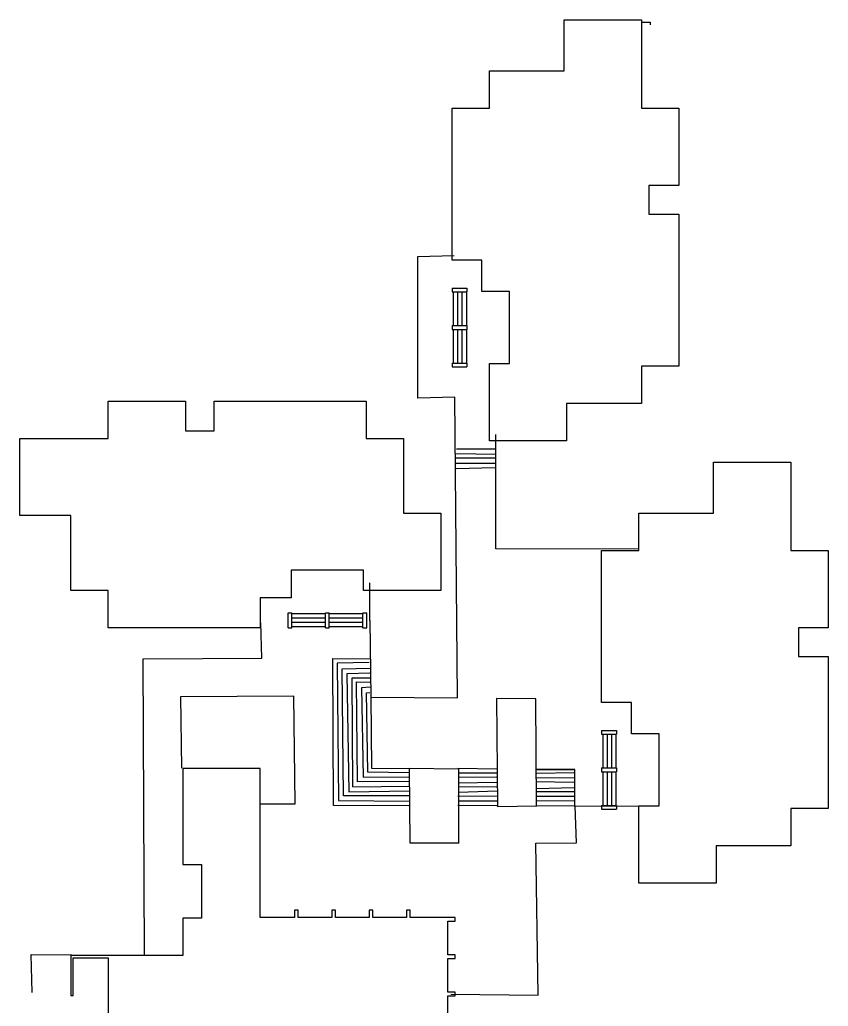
# Model space of a CAD drawing. Header units: inches. Extents: x -168 to 3268, y -1256 to 4808.
# Drawn here: x -168 to 2428, y 1641 to 4808 of the extents above; entities that cross this region are included whole.
import ezdxf

# ---------------------------------------------------------------- set-up
doc = ezdxf.new("R2010")
doc.units = ezdxf.units.IN
doc.header["$LTSCALE"] = 100
doc.header["$MEASUREMENT"] = 0
doc.layers.add('A-SITE', color=3, linetype='CONTINUOUS')
doc.layers.add('A-WALL', color=5, linetype='CONTINUOUS')

msp = doc.modelspace()

# ---------------------------------------------------------------- linework, layer by layer
at = {"layer": 'A-SITE'}
for p, q in [((1110, 4048), (1227, 4051)), ((1110, 3593), (1110, 4048)), ((1220, 3946), (1268, 3946)), ((1220, 3946), (1220, 3934)), ((1220, 3934), (1268, 3934)), ((1224, 3934), (1224, 3826)), ((1238, 3934), (1238, 3826)), ((1252, 3934), (1252, 3826)), ((1266, 3934), (1266, 3826)), ((1268, 3946), (1268, 3934)), ((1220, 3826), (1220, 3814)), ((1220, 3826), (1268, 3826)), ((1220, 3814), (1268, 3814)), ((1224, 3814), (1224, 3706)), ((1238, 3814), (1238, 3706)), ((1252, 3814), (1252, 3706)), ((1266, 3814), (1266, 3706)), ((1268, 3826), (1268, 3814)), ((1220, 3706), (1220, 3694)), ((1220, 3706), (1268, 3706)), ((1268, 3706), (1268, 3694)), ((1220, 3694), (1268, 3694)), ((1229, 3596), (1110, 3593)), ((1238, 2631), (1229, 3596)), ((1361, 3110), (1361, 3476)), ((1357, 3429), (1234, 3429)), ((1359, 3400), (1230, 3401)), ((1231, 3415), (1362, 3413)), ((1233, 3384), (1360, 3384)), ((1357, 3370), (1233, 3366)), ((1820, 3108.1), (1361, 3110)), ((956, 2878), (956, 3000)), ((694, 2904), (706, 2904)), ((694, 2856), (694, 2904)), ((706, 2856), (706, 2904)), ((706, 2902), (814, 2902)), ((706, 2888), (814, 2888)), ((814, 2856), (814, 2904)), ((814, 2904), (826, 2904)), ((826, 2856), (826, 2904)), ((826, 2902), (934, 2902)), ((826, 2888), (934, 2888)), ((934, 2856), (934, 2904)), ((934, 2904), (946, 2904)), ((946, 2856), (946, 2904)), ((609, 2758), (606, 2872)), ((694, 2856), (706, 2856)), ((706, 2874), (814, 2874)), ((706, 2860), (814, 2860)), ((814, 2856), (826, 2856)), ((826, 2874), (934, 2874)), ((826, 2860), (934, 2860)), ((934, 2856), (946, 2856)), ((956, 2879), (959, 2633)), ((228, 2756), (609, 2758)), ((233, 1807), (228, 2756)), ((839, 2285), (837, 2757)), ((837, 2757), (957, 2756)), ((954, 2745), (851, 2742)), ((851, 2742), (856, 2302)), ((867, 2724), (957, 2726)), ((872, 2317), (867, 2724)), ((956, 2710), (882, 2708)), ((882, 2708), (889, 2329)), ((901.9, 2345), (899, 2695)), ((899, 2695), (960, 2695)), ((916, 2362), (913, 2682)), ((913, 2682), (956, 2681)), ((958, 2665), (929, 2663)), ((929, 2663), (935, 2376)), ((712, 2636), (348, 2634)), ((348, 2634), (351, 2405)), ((715.9, 2291), (712, 2636)), ((945, 2647), (956, 2648)), ((950, 2392), (945, 2647)), ((959, 2634), (961, 2405)), ((959, 2633), (1238, 2631)), ((1489, 2628), (1363, 2629)), ((1363, 2629), (1366, 2282)), ((1491, 2284), (1489, 2628)), ((1700, 2526), (1700, 2514)), ((1700, 2526), (1748, 2526)), ((1700, 2514), (1748, 2514)), ((1704, 2514), (1704, 2406)), ((1718, 2514), (1718, 2406)), ((1732, 2514), (1732, 2406)), ((1746, 2514), (1746, 2406)), ((1748, 2526), (1748, 2514)), ((935, 2376), (1082, 2378)), ((1082, 2390), (950, 2392)), ((961, 2405), (1082, 2404)), ((1242, 2402), (1082, 2404)), ((1082, 2404), (1085, 2166)), ((1364, 2402), (1239, 2404)), ((1240, 2390), (1367, 2390)), ((1363, 2376), (1240, 2375)), ((1242, 2164), (1242, 2402)), ((1489, 2401), (1613, 2401)), ((1614, 2401), (1491, 2401)), ((1611, 2390), (1492, 2388)), ((1614, 2283), (1614, 2401)), ((1700, 2406), (1748, 2406)), ((1700, 2406), (1700, 2394)), ((1700, 2394), (1748, 2394)), ((1704, 2394), (1704, 2286)), ((1718, 2394), (1718, 2286)), ((1732, 2394), (1732, 2286)), ((1746, 2394), (1746, 2286)), ((1748, 2406), (1748, 2394)), ((901.9, 2345), (1083, 2348)), ((1083, 2363), (916, 2362)), ((1240, 2358), (1365, 2360)), ((1363, 2344), (1241, 2345)), ((1611, 2359), (1489, 2361)), ((1492, 2374), (1613, 2375)), ((1081, 2317), (872, 2317)), ((889, 2329), (1084, 2333)), ((1366, 2315), (1239, 2314)), ((1241, 2328), (1365, 2333)), ((1490, 2340), (1612, 2343)), ((1611, 2329), (1490, 2329)), ((1492, 2315), (1613, 2316)), ((604, 2291), (715.9, 2291)), ((1081, 2284), (839, 2285)), ((856, 2302), (1083, 2299)), ((1364, 2284), (1239, 2285)), ((1241, 2300), (1366, 2301)), ((1366, 2282), (1492, 2284)), ((1613, 2299), (1491, 2301)), ((1612, 2283), (1491, 2284)), ((1615, 2283), (1820, 2284)), ((1620, 2166), (1615, 2283)), ((1700, 2286), (1748, 2286)), ((1700, 2286), (1700, 2274)), ((1748, 2286), (1748, 2274)), ((1700, 2274), (1748, 2274)), ((1085, 2166), (1242, 2166)), ((1489, 2165), (1620, 2166)), ((1497, 1677), (1489, 2165)), ((-128, 1685), (-131, 1807)), ((-131, 1807), (-1, 1806)), ((-1, 1806), (-1.1, 1804)), ((1216, 1680), (1497, 1677))]:
    msp.add_line(p, q, dxfattribs=at)
for points in [[(1852, 4184), (1948, 4184), (1948, 3696), (1828, 3696), (1828, 3576), (1588, 3576), (1588, 3456), (1340, 3456), (1340, 3704), (1405, 3704), (1405, 3936), (1316, 3936), (1316, 4036), (1220, 4036), (1220, 4524), (1340, 4524), (1340, 4644), (1580, 4644), (1580, 4808), (1828, 4808), (1828, 4524), (1948, 4524), (1948, 4276), (1852, 4276)], [(456, 3488), (456, 3584), (944, 3584), (944, 3464), (1064, 3464), (1064, 3224), (1184, 3224), (1184, 2976), (936, 2976), (936, 3041), (704, 3041), (704, 2952), (604, 2952), (604, 2856), (116, 2856), (116, 2976), (-4, 2976), (-4, 3216), (-168, 3216), (-168, 3464), (116, 3464), (116, 3584), (364, 3584), (364, 3488)], [(2332, 2764), (2428, 2764), (2428, 2276), (2308, 2276), (2308, 2156), (2068, 2156), (2068, 2036), (1820, 2036), (1820, 2284), (1885, 2284), (1885, 2516), (1796, 2516), (1796, 2616), (1700, 2616), (1700, 3104), (1820, 3104), (1820, 3224), (2060, 3224), (2060, 3388), (2308, 3388), (2308, 3104), (2428, 3104), (2428, 2856), (2332, 2856)]]:
    msp.add_lwpolyline(points, close=True, dxfattribs=at)
msp.add_lwpolyline([(1206, 1314), (1206, 1674), (1230, 1674), (1230, 1686), (1206, 1686), (1206, 1794), (1230, 1794), (1230, 1806), (1206, 1806), (1206, 1914), (1230, 1914), (1230, 1926), (1086, 1926), (1086, 1950), (1074, 1950), (1074, 1926), (966, 1926), (966, 1950), (954, 1950), (954, 1926), (846, 1926), (846, 1950), (834, 1950), (834, 1926), (726, 1926), (726, 1950), (714, 1950), (714, 1926), (604, 1926), (604, 2404), (356, 2404), (356, 2096), (416, 2096), (416, 1924), (356, 1924), (356, 1804), (-4, 1804), (-4, 1676), (4, 1676), (4, 1796), (116, 1796), (116, 1444)], dxfattribs=at)
at = {"layer": 'A-WALL'}
for p, q in [((1828, 4808), (1828, 4800)), ((1828, 4800), (1856, 4800)), ((1856, 4800), (1856, 4792))]:
    msp.add_line(p, q, dxfattribs=at)

doc.saveas('drawing.dxf')
